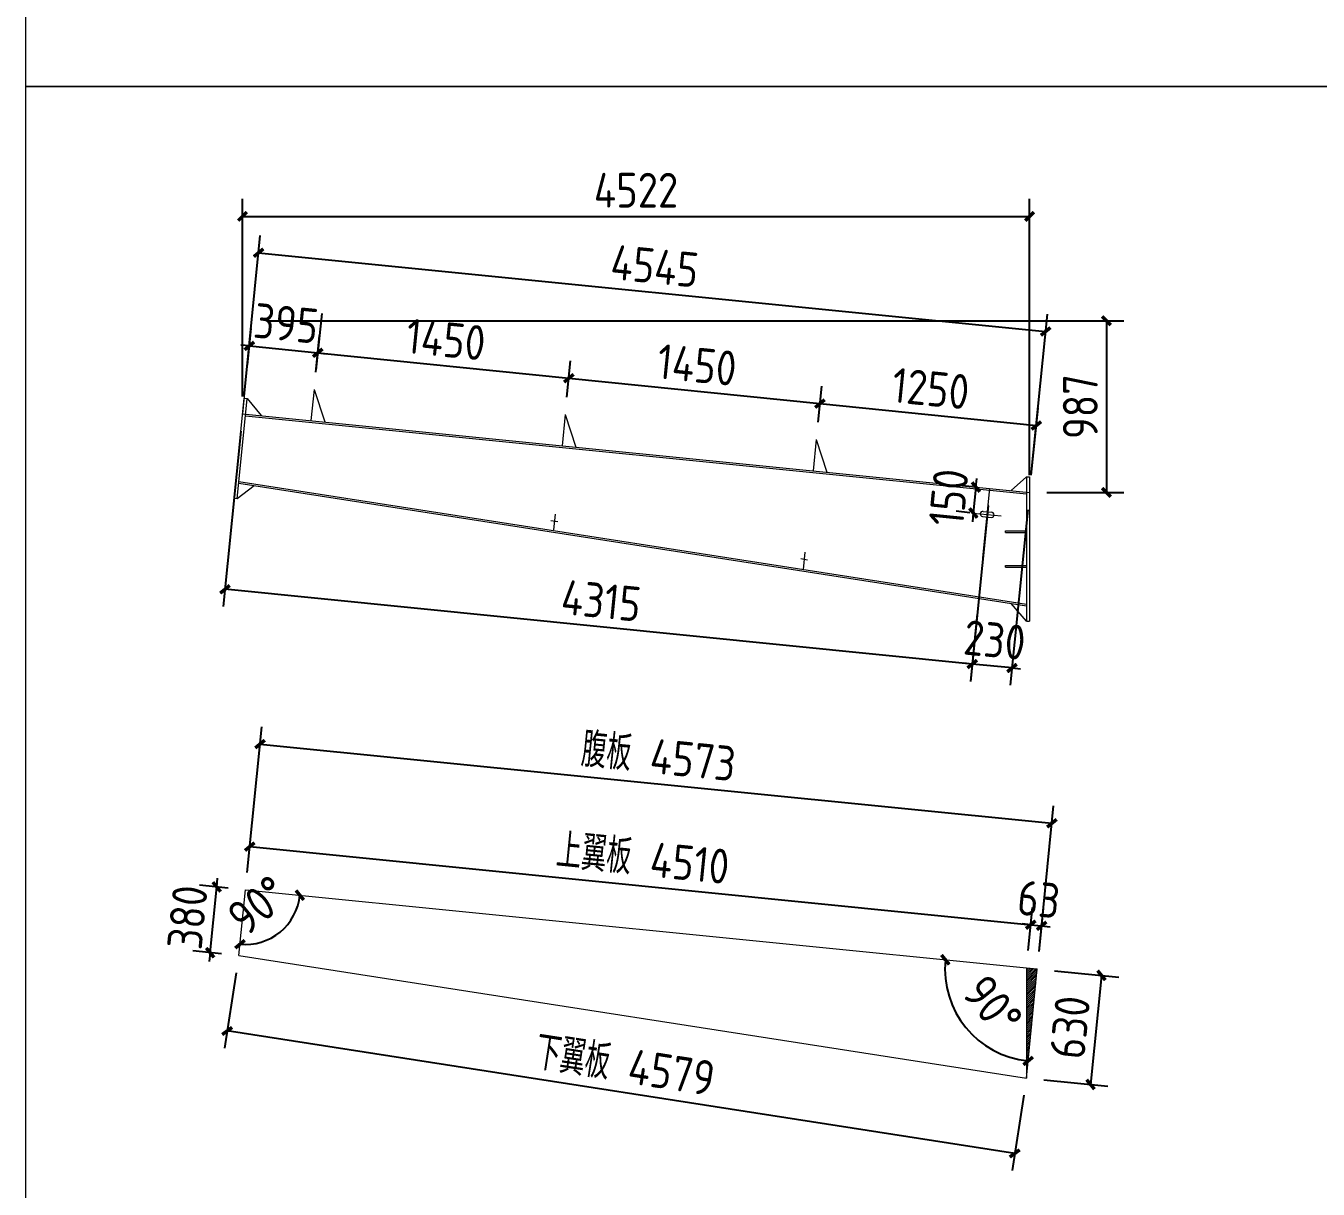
# Model space of a CAD drawing. Extents: x 485428 to 797698, y 56414 to 211814.
# Drawn here: x 704038 to 711463, y 138279 to 144963 of the extents above; entities that cross this region are included whole.
import ezdxf

# ---------------------------------------------------------------- set-up
doc = ezdxf.new("R2010")
doc.units = 0
doc.header["$LTSCALE"] = 1000
doc.header["$MEASUREMENT"] = 0
doc.styles.get("Standard").update_dxf_attribs({"font": 'gbenor.shx', "bigfont": 'gbcbig.shx'})
doc.dimstyles.get("Standard").update_dxf_attribs({"dimscale": 100, "dimtxt": 2, "dimasz": 0.4, "dimexe": 0.5, "dimexo": 1, "dimgap": 0.5, "dimtad": 1, "dimdec": 0, "dimzin": 0, "dimdsep": 46, "dimtxsty": 'Standard', "dimblk": 'ARCHTICK', "dimcen": 0.09, "dimadec": 0, "dimazin": 0, "dimtfac": 1, "dimtdec": 0, "dimtix": 1, "dimtmove": 2, "dimatfit": 3, "dimfxl": 1, "dimtolj": 1, "dimtzin": 0, "dimarcsym": 0})

# ---------------------------------------------------------------- blocks, each defined once
blk = doc.blocks.new('_ArchTick')
at = {"color": 0, "linetype": 'ByBlock', "const_width": 0.4}
blk.add_lwpolyline([(-0.5, -0.5), (0.5, 0.5)], dxfattribs=at)
blk = doc.blocks.new('*D1354')
at = {"color": 3, "lineweight": -2}
for p, q in [((705436.3, 143268.9), (710346.6, 143268.9)), ((710246.6, 143268.9), (710246.6, 142281.9)), ((709905, 142281.9), (710346.6, 142281.9))]:
    blk.add_line(p, q, dxfattribs=at)
at = {"layer": 'Defpoints', "color": 0}
for p in [(705336.3, 143268.9), (709805, 142281.9), (710246.6, 142281.9)]:
    blk.add_point(p, dxfattribs=at)
at = {"color": 3, "lineweight": -2, "xscale": 50, "yscale": 50, "zscale": 50}
for p, rotation in [((710246.6, 143268.9), 90), ((710246.6, 142281.9), 270)]:
    blk.add_blockref('_ArchTick', p, dxfattribs=dict(at, rotation=rotation))
at = {"color": 0, "lineweight": 15, "insert": (710096.6, 142775.4), "char_height": 200, "attachment_point": 5, "rotation": 90}
blk.add_mtext('\\A1;987', dxfattribs=at)
blk = doc.blocks.new('*D1321')
at = {"color": 3, "lineweight": -2}
for p, q in [((705282.8, 142834.1), (705282.8, 143968.4)), ((709805, 142381.9), (709805, 143968.4)), ((705282.8, 143868.4), (709805, 143868.4))]:
    blk.add_line(p, q, dxfattribs=at)
at = {"layer": 'Defpoints', "color": 0}
for p in [(709805, 143868.4), (705282.8, 142734.1), (709805, 142281.9)]:
    blk.add_point(p, dxfattribs=at)
at = {"color": 3, "lineweight": -2, "xscale": 50, "yscale": 50, "zscale": 50, "rotation": 180}
blk.add_blockref('_ArchTick', (705282.8, 143868.4), dxfattribs=at)
at = {"color": 3, "lineweight": -2, "xscale": 50, "yscale": 50, "zscale": 50}
blk.add_blockref('_ArchTick', (709805, 143868.4), dxfattribs=at)
at = {"color": 0, "lineweight": 15, "insert": (707543.9, 144018.4), "char_height": 200, "attachment_point": 5}
blk.add_mtext('\\A1;4522', dxfattribs=at)
blk = doc.blocks.new('*D1355')
at = {"color": 3, "lineweight": -2}
for p, q in [((705311, 143012.7), (705332.4, 143223.4)), ((705703.9, 142973), (705725.2, 143183.7)), ((705322.3, 143124), (705272.5, 143129)), ((705322.3, 143124), (705715.2, 143084.2)), ((705715.2, 143084.2), (705764.9, 143079.2))]:
    blk.add_line(p, q, dxfattribs=at)
at = {"layer": 'Defpoints', "color": 0}
for p in [(705715.2, 143084.2), (705301, 142913.2), (705693.8, 142873.5)]:
    blk.add_point(p, dxfattribs=at)
at = {"color": 3, "lineweight": -2, "xscale": 50, "yscale": 50, "zscale": 50}
for p, rotation in [((705322.3, 143124), 354.2225783567985), ((705715.2, 143084.2), 174.2225783567985)]:
    blk.add_blockref('_ArchTick', p, dxfattribs=dict(at, rotation=rotation))
at = {"color": 0, "lineweight": 15, "insert": (705533.8, 143253.3), "char_height": 200, "attachment_point": 5, "rotation": 354.22258}
blk.add_mtext('\\A1;395', dxfattribs=at)
blk = doc.blocks.new('*D1356')
at = {"color": 3, "lineweight": -2}
for p, q in [((705738.1, 143310.8), (705705.1, 142984.7)), ((705715.2, 143084.2), (707157.8, 142938.2)), ((707146.8, 142829.2), (707167.9, 143037.7))]:
    blk.add_line(p, q, dxfattribs=at)
at = {"layer": 'Defpoints', "color": 0}
for p in [(705748.1, 143410.3), (707157.8, 142938.2), (707136.7, 142729.7)]:
    blk.add_point(p, dxfattribs=at)
at = {"color": 3, "lineweight": -2, "xscale": 50, "yscale": 50, "zscale": 50}
for p, rotation in [((705715.2, 143084.2), 174.2225783568159), ((707157.8, 142938.2), 354.2225783568159)]:
    blk.add_blockref('_ArchTick', p, dxfattribs=dict(at, rotation=rotation))
at = {"color": 0, "lineweight": 15, "insert": (706451.6, 143160.5), "char_height": 200, "attachment_point": 5, "rotation": 354.22258}
blk.add_mtext('\\A1;1450', dxfattribs=at)
blk = doc.blocks.new('*D1357')
at = {"color": 3, "lineweight": -2}
for p, q in [((707146.8, 142829.2), (707167.9, 143037.7)), ((707157.8, 142938.2), (708600.4, 142792.3)), ((708589.6, 142684.9), (708610.5, 142891.8))]:
    blk.add_line(p, q, dxfattribs=at)
at = {"layer": 'Defpoints', "color": 0}
for p in [(708600.4, 142792.3), (707136.7, 142729.7), (708579.5, 142585.4)]:
    blk.add_point(p, dxfattribs=at)
at = {"color": 3, "lineweight": -2, "xscale": 50, "yscale": 50, "zscale": 50}
for p, rotation in [((707157.8, 142938.2), 174.2225783568159), ((708600.4, 142792.3), 354.2225783568159)]:
    blk.add_blockref('_ArchTick', p, dxfattribs=dict(at, rotation=rotation))
at = {"color": 0, "lineweight": 15, "insert": (707894.2, 143014.5), "char_height": 200, "attachment_point": 5, "rotation": 354.22258}
blk.add_mtext('\\A1;1450', dxfattribs=at)
blk = doc.blocks.new('*D1327')
at = {"color": 3, "lineweight": -2}
for p, q in [((708589.6, 142684.9), (708610.5, 142891.8)), ((708600.4, 142792.3), (709843.9, 142666.5)), ((709815, 142381.4), (709853.9, 142766))]:
    blk.add_line(p, q, dxfattribs=at)
at = {"layer": 'Defpoints', "color": 0}
for p in [(709843.9, 142666.5), (708579.5, 142585.4), (709805, 142281.9)]:
    blk.add_point(p, dxfattribs=at)
at = {"color": 3, "lineweight": -2, "xscale": 50, "yscale": 50, "zscale": 50}
for p, rotation in [((708600.4, 142792.3), 174.2225783568159), ((709843.9, 142666.5), 354.2225783568159)]:
    blk.add_blockref('_ArchTick', p, dxfattribs=dict(at, rotation=rotation))
at = {"color": 0, "lineweight": 15, "insert": (709237.2, 142878.6), "char_height": 200, "attachment_point": 5, "rotation": 354.22258}
blk.add_mtext('\\A1;1250', dxfattribs=at)
blk = doc.blocks.new('*D1328')
at = {"color": 3, "lineweight": -2}
for p, q in [((705292.8, 142833.7), (705385.3, 143758.6)), ((705375.3, 143659.1), (709897.4, 143206.9)), ((709814.9, 142381.4), (709907.4, 143306.4))]:
    blk.add_line(p, q, dxfattribs=at)
at = {"layer": 'Defpoints', "color": 0}
for p in [(709897.4, 143206.9), (705282.9, 142734.2), (709805, 142281.9)]:
    blk.add_point(p, dxfattribs=at)
at = {"color": 3, "lineweight": -2, "xscale": 50, "yscale": 50, "zscale": 50}
for p, rotation in [((705375.3, 143659.1), 174.2894068625017), ((709897.4, 143206.9), 354.2894068625017)]:
    blk.add_blockref('_ArchTick', p, dxfattribs=dict(at, rotation=rotation))
at = {"color": 0, "lineweight": 15, "insert": (707651.3, 143582.3), "char_height": 200, "attachment_point": 5, "rotation": 354.28941}
blk.add_mtext('\\A1;4545', dxfattribs=at)
blk = doc.blocks.new('*D1329')
at = {"color": 3, "lineweight": -2}
for p, q in [((709566.5, 142205.3), (709465.6, 141196.5)), ((709795, 142182.4), (709694.1, 141173.7)), ((709475.6, 141296), (709425.8, 141301)), ((709704.1, 141273.2), (709475.6, 141296)), ((709704.1, 141273.2), (709753.8, 141268.2))]:
    blk.add_line(p, q, dxfattribs=at)
at = {"layer": 'Defpoints', "color": 0}
for p in [(709576.4, 142304.8), (709805, 142281.9), (709475.6, 141296)]:
    blk.add_point(p, dxfattribs=at)
at = {"color": 3, "lineweight": -2, "xscale": 50, "yscale": 50, "zscale": 50}
for p, rotation in [((709475.6, 141296), 354.2894068623674), ((709704.1, 141273.2), 174.2894068623674)]:
    blk.add_blockref('_ArchTick', p, dxfattribs=dict(at, rotation=rotation))
at = {"color": 0, "lineweight": 15, "insert": (709604.7, 141433.8), "char_height": 200, "attachment_point": 5, "rotation": 354.28941}
blk.add_mtext('\\A1;230', dxfattribs=at)
blk = doc.blocks.new('*D1330')
at = {"color": 3, "lineweight": -2}
for p, q in [((705272.9, 142634.6), (705172, 141625.9)), ((709475.6, 141296), (705182, 141725.4)), ((709504.3, 141583.5), (709465.6, 141196.5))]:
    blk.add_line(p, q, dxfattribs=at)
at = {"layer": 'Defpoints', "color": 0}
for p in [(705282.8, 142734.1), (705182, 141725.4), (709514.3, 141683)]:
    blk.add_point(p, dxfattribs=at)
at = {"color": 3, "lineweight": -2, "xscale": 50, "yscale": 50, "zscale": 50}
for p, rotation in [((705182, 141725.4), 174.2894068623198), ((709475.6, 141296), 354.2894068623198)]:
    blk.add_blockref('_ArchTick', p, dxfattribs=dict(at, rotation=rotation))
at = {"color": 0, "lineweight": 15, "insert": (707343.7, 141659.9), "char_height": 200, "attachment_point": 5, "rotation": 354.28941}
blk.add_mtext('\\A1;4315', dxfattribs=at)
blk = doc.blocks.new('*D1331')
at = {"color": 0, "lineweight": -2}
blk.add_arc((709849.6, 139543.9), 531.1, 174.28941, 264.28941, dxfattribs=at)
at = {"layer": 'Defpoints', "color": 0}
for p in [(705299.8, 139998.9), (709787, 139550.2), (709849.6, 139543.9), (709365.5, 139325.4), (709787, 138917.1)]:
    blk.add_point(p, dxfattribs=at)
at = {"color": 0, "lineweight": -2, "xscale": 50, "yscale": 50, "zscale": 50}
for p, rotation in [((709321.1, 139596.8), 84.28940686250164), ((709796.8, 139015.4), 354.2894068624959)]:
    blk.add_blockref('_ArchTick', p, dxfattribs=dict(at, rotation=rotation))
at = {"color": 0, "lineweight": 15, "insert": (709593.4, 139334.2), "char_height": 200, "attachment_point": 5, "rotation": 309.28941}
blk.add_mtext('\\A1;90°', dxfattribs=at)
blk = doc.blocks.new('*D1332')
at = {"color": 3, "lineweight": -2}
for p, q in [((705134.7, 140015.4), (705139.7, 140065.2)), ((705200.3, 140008.8), (705035.2, 140025.3)), ((705096.9, 139637.3), (705134.7, 140015.4)), ((705162.5, 139630.7), (704997.4, 139647.2)), ((705096.9, 139637.3), (705092, 139587.5))]:
    blk.add_line(p, q, dxfattribs=at)
at = {"layer": 'Defpoints', "color": 0}
for p in [(705134.7, 140015.4), (705299.8, 139998.9), (705262, 139620.8)]:
    blk.add_point(p, dxfattribs=at)
at = {"color": 3, "lineweight": -2, "xscale": 50, "yscale": 50, "zscale": 50}
for p, rotation in [((705134.7, 140015.4), 264.2894068624873), ((705096.9, 139637.3), 84.2894068624873)]:
    blk.add_blockref('_ArchTick', p, dxfattribs=dict(at, rotation=rotation))
at = {"color": 0, "lineweight": 15, "insert": (704966.6, 139841.3), "char_height": 200, "attachment_point": 5, "rotation": 84.28941}
blk.add_mtext('\\A1;380', dxfattribs=at)
blk = doc.blocks.new('*D1306')
at = {"color": 3, "lineweight": -2}
for p, q in [((705309.7, 140098.4), (705334.5, 140346.3)), ((705324.6, 140246.8), (709811.7, 139798.1)), ((709796.9, 139649.7), (709821.7, 139897.6))]:
    blk.add_line(p, q, dxfattribs=at)
at = {"layer": 'Defpoints', "color": 0}
for p in [(705299.8, 139998.9), (709811.7, 139798.1), (709787, 139550.2)]:
    blk.add_point(p, dxfattribs=at)
at = {"color": 3, "lineweight": -2, "xscale": 50, "yscale": 50, "zscale": 50}
for p, rotation in [((705324.6, 140246.8), 174.2894068625015), ((709811.7, 139798.1), 354.2894068625014)]:
    blk.add_blockref('_ArchTick', p, dxfattribs=dict(at, rotation=rotation))
at = {"color": 0, "lineweight": 15, "insert": (707583.7, 140178.3), "char_height": 200, "attachment_point": 5, "rotation": 354.28941}
blk.add_mtext('\\A1;上翼板 4510', dxfattribs=at)
blk = doc.blocks.new('*D1333')
at = {"color": 3, "lineweight": -2}
for p, q in [((709796.9, 139649.7), (709821.7, 139897.6)), ((709859.6, 139643.4), (709884.4, 139891.3)), ((709811.7, 139798.1), (709762, 139803.1)), ((709811.7, 139798.1), (709874.4, 139791.8)), ((709874.4, 139791.8), (709924.2, 139786.8))]:
    blk.add_line(p, q, dxfattribs=at)
at = {"layer": 'Defpoints', "color": 0}
for p in [(709874.4, 139791.8), (709787, 139550.2), (709849.6, 139543.9)]:
    blk.add_point(p, dxfattribs=at)
at = {"color": 3, "lineweight": -2, "xscale": 50, "yscale": 50, "zscale": 50}
for p, rotation in [((709811.7, 139798.1), 354.2894068625286), ((709874.4, 139791.8), 174.2894068625286)]:
    blk.add_blockref('_ArchTick', p, dxfattribs=dict(at, rotation=rotation))
at = {"color": 0, "lineweight": 15, "insert": (709858, 139944.2), "char_height": 200, "attachment_point": 5, "rotation": 354.28941}
blk.add_mtext('\\A1;63', dxfattribs=at)
blk = doc.blocks.new('*D1334')
at = {"color": 3, "lineweight": -2}
for p, q in [((705309.7, 140098.4), (705393.4, 140935.5)), ((705383.5, 140836), (709933.3, 140381)), ((709859.6, 139643.4), (709943.3, 140480.5))]:
    blk.add_line(p, q, dxfattribs=at)
at = {"layer": 'Defpoints', "color": 0}
for p in [(709933.3, 140381), (705299.8, 139998.9), (709849.6, 139543.9)]:
    blk.add_point(p, dxfattribs=at)
at = {"color": 3, "lineweight": -2, "xscale": 50, "yscale": 50, "zscale": 50}
for p, rotation in [((705383.5, 140836), 174.289406862498), ((709933.3, 140381), 354.289406862498)]:
    blk.add_blockref('_ArchTick', p, dxfattribs=dict(at, rotation=rotation))
at = {"color": 0, "lineweight": 15, "insert": (707674, 140764.4), "char_height": 200, "attachment_point": 5, "rotation": 354.28941}
blk.add_mtext('\\A1;腹板 4573', dxfattribs=at)
blk = doc.blocks.new('*D1335')
at = {"color": 3, "lineweight": -2}
for p, q in [((705246.6, 139522), (705179.2, 139088.6)), ((709719.6, 138483.8), (705194.6, 139187.5)), ((709771.6, 138818.3), (709704.2, 138385))]:
    blk.add_line(p, q, dxfattribs=at)
at = {"layer": 'Defpoints', "color": 0}
for p in [(705262, 139620.8), (705194.6, 139187.5), (709787, 138917.1)]:
    blk.add_point(p, dxfattribs=at)
at = {"color": 3, "lineweight": -2, "xscale": 50, "yscale": 50, "zscale": 50}
for p, rotation in [((705194.6, 139187.5), 171.1606204450694), ((709719.6, 138483.8), 351.1606204450694)]:
    blk.add_blockref('_ArchTick', p, dxfattribs=dict(at, rotation=rotation))
at = {"color": 0, "lineweight": 15, "insert": (707481.1, 138990.4), "char_height": 200, "attachment_point": 5, "rotation": 351.16062}
blk.add_mtext('\\A1;下翼板 4579', dxfattribs=at)
blk = doc.blocks.new('*D1336')
at = {"color": 3, "lineweight": -2}
for p, q in [((709949.1, 139534), (710317.5, 139497.1)), ((710218, 139507.1), (710155.3, 138880.3)), ((709886.5, 138907.2), (710254.8, 138870.3))]:
    blk.add_line(p, q, dxfattribs=at)
at = {"layer": 'Defpoints', "color": 0}
for p in [(709849.6, 139543.9), (709787, 138917.1), (710155.3, 138880.3)]:
    blk.add_point(p, dxfattribs=at)
at = {"color": 3, "lineweight": -2, "xscale": 50, "yscale": 50, "zscale": 50}
for p, rotation in [((710218, 139507.1), 84.28940686249801), ((710155.3, 138880.3), 264.289406862498)]:
    blk.add_blockref('_ArchTick', p, dxfattribs=dict(at, rotation=rotation))
at = {"color": 0, "lineweight": 15, "insert": (710037.4, 139208.6), "char_height": 200, "attachment_point": 5, "rotation": 84.28941}
blk.add_mtext('\\A1;630', dxfattribs=at)
blk = doc.blocks.new('*D1337')
at = {"color": 3, "lineweight": -2}
for p, q in [((709496.8, 142312.8), (709501.8, 142362.5)), ((709476.9, 142314.7), (709397.3, 142322.7)), ((709496.8, 142312.8), (709481.9, 142163.5)), ((709462, 142165.5), (709382.4, 142173.5)), ((709481.9, 142163.5), (709476.9, 142113.7))]:
    blk.add_line(p, q, dxfattribs=at)
at = {"layer": 'Defpoints', "color": 0}
for p in [(709576.4, 142304.8), (709481.9, 142163.5), (709561.5, 142155.5)]:
    blk.add_point(p, dxfattribs=at)
at = {"color": 3, "lineweight": -2, "xscale": 50, "yscale": 50, "zscale": 50}
for p, rotation in [((709496.8, 142312.8), 264.2894068625103), ((709481.9, 142163.5), 84.2894068625103)]:
    blk.add_blockref('_ArchTick', p, dxfattribs=dict(at, rotation=rotation))
at = {"color": 0, "lineweight": 15, "insert": (709340.1, 142253.1), "char_height": 200, "attachment_point": 5, "rotation": 84.28941}
blk.add_mtext('\\A1;150', dxfattribs=at)
blk = doc.blocks.new('*D3266')
at = {"color": 0, "lineweight": -2}
blk.add_arc((705299.8, 139998.9), 314.2, 264.28941, 354.28941, dxfattribs=at)
at = {"layer": 'Defpoints', "color": 0}
for p in [(705299.8, 139998.9), (705299.8, 139998.9), (705429, 139712.5), (705262, 139620.8), (709787, 139550.2)]:
    blk.add_point(p, dxfattribs=at)
at = {"color": 0, "lineweight": -2, "xscale": 50, "yscale": 50, "zscale": 50}
for p, rotation in [((705612.4, 139967.6), 84.28940686250193), ((705268.5, 139686.2), 174.2894068624884)]:
    blk.add_blockref('_ArchTick', p, dxfattribs=dict(at, rotation=rotation))
at = {"color": 0, "lineweight": 15, "insert": (705372.1, 139910.5), "char_height": 200, "attachment_point": 5, "rotation": 39.28941}
blk.add_mtext('\\A1;90°', dxfattribs=at)

msp = doc.modelspace()

# ---------------------------------------------------------------- hatches: boundary and pattern name
at = {"lineweight": 15}
h = msp.add_hatch(dxfattribs=at)
h.set_pattern_fill('ANSI31', color=256, scale=5, style=0)
h.set_pattern_definition([(45, (0, -10500), (-5.61266008, 5.61266008), [])])
h.paths.add_polyline_path([(709849.6, 139543.9), (709787, 139550.2), (709787, 138917.1)])

# ---------------------------------------------------------------- linework, layer by layer
at = {"color": 2, "lineweight": 15}
for p, q in [((705301, 142913.2), (705282.8, 142734.1)), ((705693.9, 142874), (705675.8, 142694.9)), ((705693.9, 142874), (705755.4, 142687.1)), ((705234.1, 142246.6), (705291.8, 142823.7)), ((705252, 142244.8), (705309.7, 142821.9)), ((705291.8, 142823.7), (705309.7, 142821.9)), ((705309.7, 142821.9), (705390.3, 142723.4)), ((707136.7, 142729.7), (707118.6, 142550.6)), ((707136.7, 142729.7), (707198.2, 142542.9)), ((708579.5, 142585.4), (708561.4, 142406.3)), ((708579.5, 142585.4), (708641, 142398.6)), ((709787, 142372.1), (709699, 142292.5)), ((709787, 142372.1), (709805, 142372.1)), ((709787, 142372.1), (709787, 141542.1)), ((709805, 142372.1), (709805, 141542.1)), ((705349.9, 142320.5), (705252, 142244.8)), ((705252, 142244.8), (705234.1, 142246.6)), ((707078.8, 142157.6), (707069.7, 142067.9)), ((709667, 142052.1), (709667, 142062.1)), ((709667, 142062.1), (709787, 142062.1)), ((709667, 142052.1), (709787, 142052.1)), ((708514, 141938.2), (708504.1, 141840.1)), ((709667, 141852.1), (709667, 141862.1)), ((709667, 141862.1), (709787, 141862.1)), ((709667, 141852.1), (709787, 141852.1)), ((709787, 141542.1), (709699.6, 141644.1)), ((709787, 141542.1), (709805, 141542.1)), ((709787, 139550.2), (709787, 138917.1))]:
    msp.add_line(p, q, dxfattribs=at)
at = {"lineweight": 15}
for p, q in [((705282.9, 142734.2), (709805, 142281.9)), ((705299.8, 142722.4), (709787, 142273.7)), ((705262, 142344.3), (709787, 141640.6)), ((705261, 142334.3), (709787, 141630.5)), ((709567, 142210.3), (709556.1, 142100.8)), ((707055, 142120.8), (707094.6, 142114.7)), ((709481.9, 142163.5), (709641.1, 142147.6)), ((709535.2, 142143.1), (709584.9, 142138.1)), ((709538.1, 142173), (709587.9, 142168)), ((708490.2, 141901.4), (708529.8, 141895.3)), ((705262, 139620.8), (705299.8, 139998.9)), ((705299.8, 139998.9), (709787, 139550.2)), ((705262, 139620.8), (709787, 138917.1)), ((709787, 139550.2), (709849.6, 139543.9)), ((709787, 138917.1), (709849.6, 139543.9))]:
    msp.add_line(p, q, dxfattribs=at)
at = {"color": 1, "lineweight": 15}
msp.add_line((709536.6, 141906.8), (709576.4, 142304.8), dxfattribs=at)
at = {"lineweight": 15}
for points in [[(704038.1, 155114.2), (718888.1, 155114.2), (718888.1, 144614.2), (704038.1, 144614.2)], [(704038.1, 144614.2), (718888.1, 144614.2), (718888.1, 134114.2), (704038.1, 134114.2)]]:
    msp.add_lwpolyline(points, close=True, dxfattribs=at)
for centre, start, end in [((709536.6, 142158), 84.28941, 264.28941), ((709586.4, 142153.1), 264.28941, 84.28941)]:
    msp.add_arc(centre, 15, start, end, dxfattribs=at)

# ---------------------------------------------------------------- dimensions: what is measured, and where the dimension line sits
dim = msp.add_linear_dim(base=(709805, 143868.4), p1=(705282.8, 142734.1), p2=(709805, 142281.9), dimstyle='Standard', override={"dimtxt": 2, "dimasz": 0.5, "dimexe": 1, "dimexo": 1, "dimclrd": 3, "dimclre": 3}, dxfattribs=at)
dim.commit()
dim.dimension.update_dxf_attribs({"geometry": '*D1321', "text_midpoint": (707543.9, 144018.4)})
for p1, p2, distance, picture, middle in [((705282.9, 142734.2), (709805, 142281.9), 929.6, '*D1328', (707651.3, 143582.3)), ((705301, 142913.2), (705693.8, 142873.5), 211.8, '*D1355', (705533.8, 143253.3)), ((709576.4, 142304.8), (709561.5, 142155.5), -80, '*D1337', (709340.1, 142253.1)), ((709805, 142281.9), (709576.4, 142304.8), 1013.8, '*D1329', (709604.7, 141433.8)), ((705262, 139620.8), (705299.8, 139998.9), 165.8, '*D1332', (704966.6, 139841.3)), ((709849.6, 139543.9), (709787, 138917.1), 370.2, '*D1336', (710037.4, 139208.6))]:
    dim = msp.add_aligned_dim(p1=p1, p2=p2, distance=distance, dimstyle='Standard', override={"dimtxt": 2, "dimasz": 0.5, "dimexe": 1, "dimexo": 1, "dimclrd": 3, "dimclre": 3}, dxfattribs=at)
    dim.commit()
    dim.dimension.update_dxf_attribs({"geometry": picture, "text_midpoint": middle})
for base, p1, p2, angle, picture, middle in [((707157.8, 142938.2), (705748.1, 143410.3), (707136.7, 142729.7), 174.22258, '*D1356', (706451.6, 143160.5)), ((710246.6, 142281.9), (705336.3, 143268.9), (709805, 142281.9), 90, '*D1354', (710096.6, 142775.4)), ((708600.4, 142792.3), (707136.7, 142729.7), (708579.5, 142585.4), 174.22258, '*D1357', (707894.2, 143014.5)), ((709843.9, 142666.5), (708579.5, 142585.4), (709805, 142281.9), 174.22258, '*D1327', (709237.2, 142878.6)), ((705182, 141725.4), (709514.3, 141683), (705282.8, 142734.1), 354.28941, '*D1330', (707343.7, 141659.9)), ((709874.4, 139791.8), (709787, 139550.2), (709849.6, 139543.9), 174.28941, '*D1333', (709858, 139944.2))]:
    dim = msp.add_linear_dim(base=base, p1=p1, p2=p2, angle=angle, dimstyle='Standard', override={"dimtxt": 2, "dimasz": 0.5, "dimexe": 1, "dimexo": 1, "dimclrd": 3, "dimclre": 3}, dxfattribs=at)
    dim.commit()
    dim.dimension.update_dxf_attribs({"geometry": picture, "text_midpoint": middle})
for p1, p2, distance, text, picture, middle in [((705299.8, 139998.9), (709849.6, 139543.9), 841.3, '腹板 4573', '*D1334', (707674, 140764.4)), ((705299.8, 139998.9), (709787, 139550.2), 249.2, '上翼板 4510', '*D1306', (707583.7, 140178.3)), ((709787, 138917.1), (705262, 139620.8), 438.5, '下翼板 4579', '*D1335', (707481.1, 138990.4))]:
    dim = msp.add_aligned_dim(p1=p1, p2=p2, distance=distance, text=text, dimstyle='Standard', override={"dimtxt": 2, "dimasz": 0.5, "dimexe": 1, "dimexo": 1, "dimclrd": 3, "dimclre": 3}, dxfattribs=at)
    dim.commit()
    dim.dimension.update_dxf_attribs({"geometry": picture, "text_midpoint": middle})
at = {"color": 1, "lineweight": 15}
for base, line1, picture, middle in [((705429, 139712.5), ((705262, 139620.8), (705299.8, 139998.9)), '*D3266', (705372.1, 139910.5)), ((709365.5, 139325.4), ((709787, 138917.1), (709849.6, 139543.9)), '*D1331', (709593.4, 139334.2))]:
    dim = msp.add_angular_dim_2l(base=base, line1=line1, line2=((705299.8, 139998.9), (709787, 139550.2)), dimstyle='Standard', override={"dimtxt": 2, "dimasz": 0.5, "dimgap": 1}, dxfattribs=at)
    dim.commit()
    dim.dimension.update_dxf_attribs({"geometry": picture, "text_midpoint": middle})

doc.saveas('drawing.dxf')
